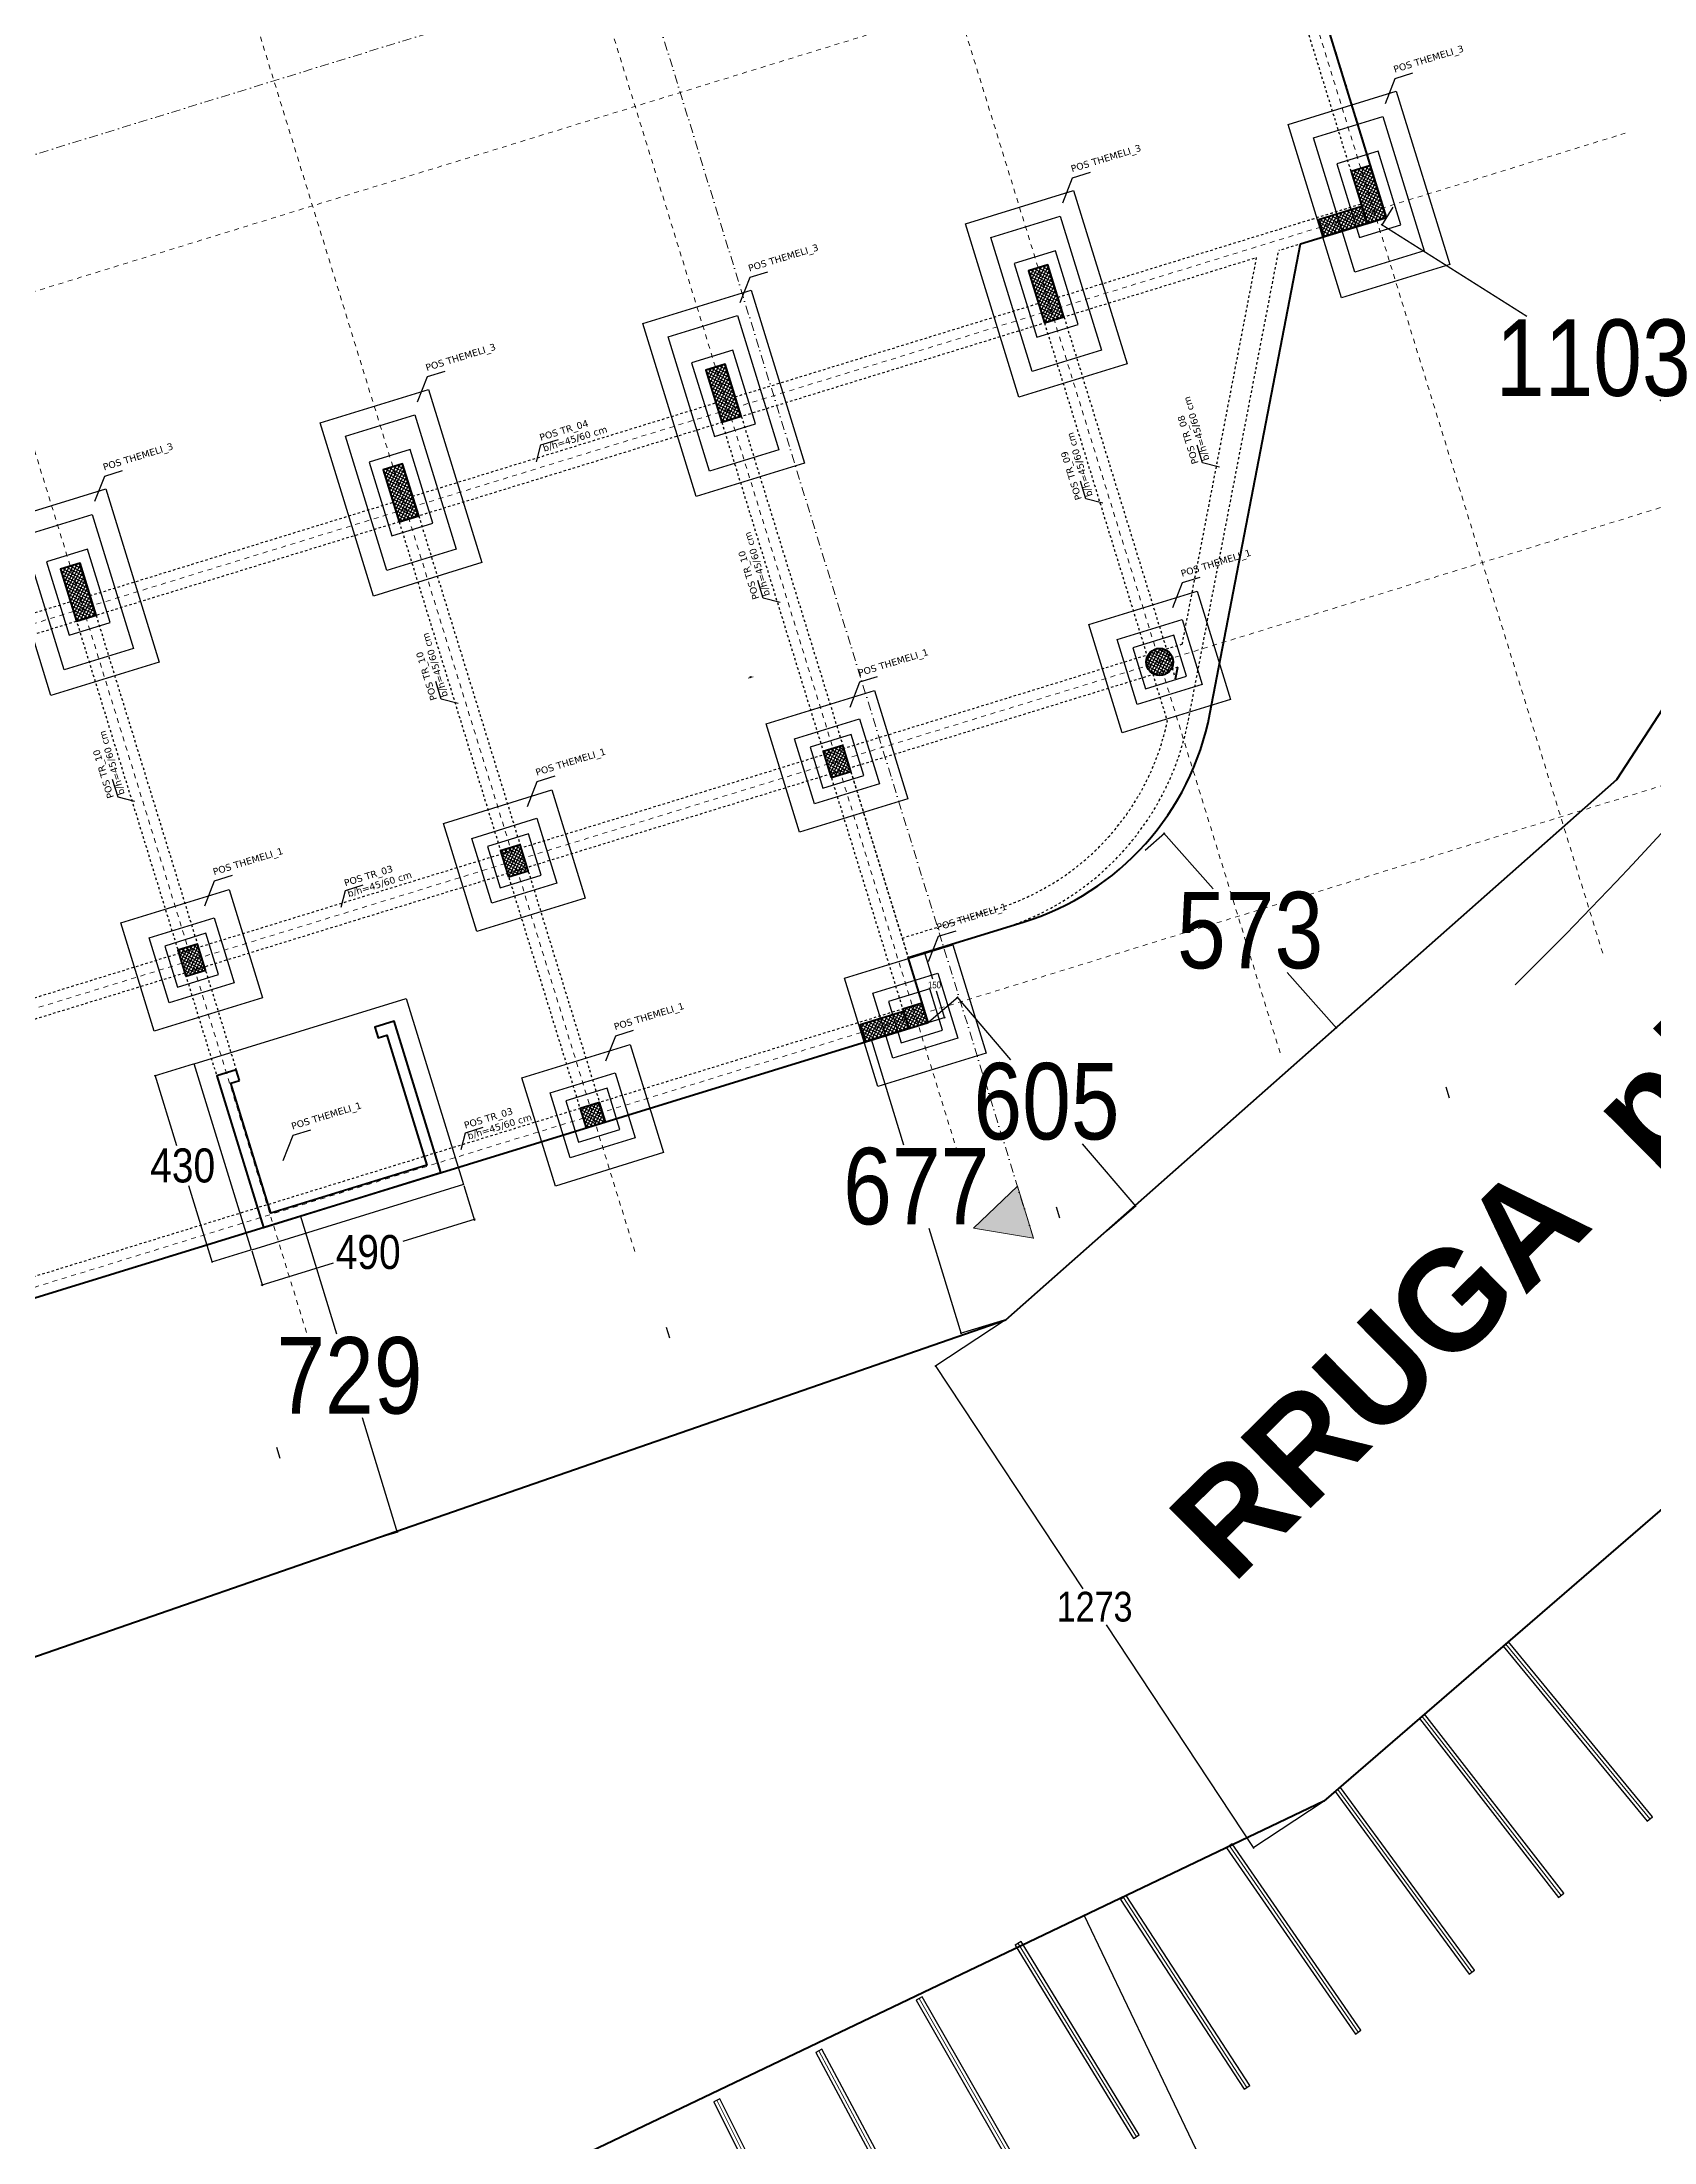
# Model space of a CAD drawing. Header units: centimetres. Extents: x 85226 to 578505, y -13061 to 170378.
# Drawn here: x 466451 to 470008, y 103145 to 107779 of the extents above; entities that cross this region are included whole.
import ezdxf

# ---------------------------------------------------------------- set-up
doc = ezdxf.new("R2010")
doc.units = ezdxf.units.CM
doc.linetypes.add('Dashed', pattern=[10.666667, 5.333333, -5.333333])
doc.linetypes.add('Dot & Dashed', pattern=[12.666666, 6.666666, -3.333333, 0, -2.666667])
for name, color, linetype, lineweight in [('01 Bodrumi_Pen_No__87', 87, 'Continuous', 18), ('0_Pen_No__6', 6, 'Continuous', 18), ('Akset_Pen_No__13', 13, 'Continuous', 18), ('Asfalti_Pen_No__25', 25, 'Continuous', 18), ('Dimensionet', 150, 'Continuous', 15), ('Dritaret_Pen_No__163', 163, 'Continuous', 18), ('muri', 7, 'Continuous', 40), ('Nr-Ri', 1, 'Continuous', 0), ('Pllaka 0 kontrapllaka_Pen_No__62', 62, 'Continuous', 18), ('Shtyllat', 1, 'Continuous', 25), ('Spotat', 1, 'Continuous', 15)]:
    doc.layers.add(name, color=color, linetype=linetype, lineweight=lineweight)
doc.layers.add('_KOCKA', color=5, linetype='Continuous')
doc.layers.add('Parcela Baze', color=7, linetype='Continuous')
doc.styles.add('Dimensionet CM', font='swissc.ttf', dxfattribs={"height": 15})
doc.styles.add('Mini shkronjat', font='simplex.shx', dxfattribs={"height": 6})
doc.dimstyles.new('Maxi shkronjat', dxfattribs={"dimscale": 2, "dimtxt": 30, "dimasz": 1, "dimexe": 1, "dimexo": 1, "dimgap": 3, "dimtad": 0, "dimtih": 1, "dimtoh": 1, "dimzin": 9, "dimtxsty": 'Dimensionet CM', "dimblk": 'ARCHTICK', "dimcen": 1, "dimdle": 1, "dimadec": 0, "dimazin": 0, "dimtfac": 1, "dimtmove": 0, "dimatfit": 3, "dimldrblk": 'ARCHTICK', "dimfxl": 1, "dimarcsym": 0})
pattern_1 = [(152.13, (310702.115, 118925.386), (-2.96841552, -5.61346678), []), (242.13, (310702.115, 118925.386), (5.61346678, -2.96841552), [])]

# ---------------------------------------------------------------- blocks, each defined once
blk = doc.blocks.new('_ArchTick')
at = {"layer": 'Spotat', "color": 0, "const_width": 0.15}
blk.add_lwpolyline([(-0.5, -0.5), (0.5, 0.5)], dxfattribs=at)
blk = doc.blocks.new('*D4375')
at = {"layer": 'DEFPOINTS', "color": 0, "transparency": 16777216}
for p in [(469433.5, 107416.8), (470366.3, 106827.5), (470340.7, 106787)]:
    blk.add_point(p, dxfattribs=at)
at = {"layer": 'Nr-Ri', "color": 0, "lineweight": -2, "transparency": 16777216}
for p, q in [((469432.4, 107415.1), (469406.9, 107374.7)), ((469406.3, 107377.4), (469727.7, 107174.3)), ((470342.4, 106786), (470020.9, 106989.1)), ((470365.2, 106825.8), (470339.6, 106785.3))]:
    blk.add_line(p, q, dxfattribs=at)
at = {"layer": 'Nr-Ri', "color": 0, "lineweight": -2, "transparency": 16777216, "xscale": 2, "yscale": 2, "zscale": 2}
for p, rotation in [((469407.9, 107376.4), 147.7148467004681), ((470340.7, 106787), 327.7148467004681)]:
    blk.add_blockref('_ArchTick', p, dxfattribs=dict(at, rotation=rotation))
at = {"layer": 'Nr-Ri', "color": 0, "transparency": 16777216, "insert": (469874.3, 107081.7), "char_height": 15, "attachment_point": 5, "style": 'Dimensionet CM'}
blk.add_mtext('{\\H11.25x;1103}', dxfattribs=at)
blk = doc.blocks.new('*D4377')
at = {"layer": 'DEFPOINTS', "color": 0, "transparency": 16777216}
for p in [(468883.8, 105994.4), (469306.9, 105603.9), (469263.2, 105565.3)]:
    blk.add_point(p, dxfattribs=at)
at = {"layer": 'Nr-Ri', "color": 0, "lineweight": -2, "transparency": 16777216}
for p, q in [((468885.3, 105995.7), (468929, 106034.3)), ((468926.2, 106034.5), (469035.4, 105910.9)), ((469308.2, 105602.4), (469199, 105725.9)), ((469264.7, 105566.6), (469308.4, 105605.2))]:
    blk.add_line(p, q, dxfattribs=at)
at = {"layer": 'Nr-Ri', "color": 0, "lineweight": -2, "transparency": 16777216, "xscale": 2, "yscale": 2, "zscale": 2}
for p, rotation in [((468927.5, 106033), 131.4788577635308), ((469306.9, 105603.9), 311.4788577635308)]:
    blk.add_blockref('_ArchTick', p, dxfattribs=dict(at, rotation=rotation))
at = {"layer": 'Nr-Ri', "color": 0, "transparency": 16777216, "insert": (469117.2, 105818.4), "char_height": 15, "attachment_point": 5, "style": 'Dimensionet CM'}
blk.add_mtext('{\\H11.25x;573}', dxfattribs=at)
blk = doc.blocks.new('*D4620')
at = {"layer": 'DEFPOINTS', "color": 0, "transparency": 16777216}
for p in [(468406.8, 105615.6), (468864.4, 105210.8), (468799.9, 105155.6)]:
    blk.add_point(p, dxfattribs=at)
at = {"layer": 'Nr-Ri', "color": 0, "lineweight": -2, "transparency": 16777216}
for p, q in [((468408.3, 105616.9), (468472.9, 105672.1)), ((468470.1, 105672.3), (468588.7, 105533.4)), ((468865.7, 105209.3), (468747, 105348.2)), ((468801.4, 105156.9), (468865.9, 105212.1))]:
    blk.add_line(p, q, dxfattribs=at)
at = {"layer": 'Nr-Ri', "color": 0, "lineweight": -2, "transparency": 16777216, "xscale": 2, "yscale": 2, "zscale": 2}
for p, rotation in [((468471.4, 105670.8), 130.5125810414228), ((468864.4, 105210.8), 310.5125810414228)]:
    blk.add_blockref('_ArchTick', p, dxfattribs=dict(at, rotation=rotation))
at = {"layer": 'Nr-Ri', "color": 0, "transparency": 16777216, "insert": (468667.9, 105440.8), "char_height": 15, "attachment_point": 5, "style": 'Dimensionet CM'}
blk.add_mtext('{\\H11.25x;605}', dxfattribs=at)
blk = doc.blocks.new('*D4378')
at = {"layer": 'DEFPOINTS', "color": 0, "transparency": 16777216}
for p in [(468281.4, 105577.2), (468378.3, 105606.8), (468576.3, 104959.2)]:
    blk.add_point(p, dxfattribs=at)
at = {"layer": 'Nr-Ri', "color": 0, "lineweight": -2, "transparency": 16777216}
for p, q in [((468376.4, 105606.2), (468279.4, 105576.6)), ((468280.8, 105579.1), (468352, 105346)), ((468480, 104927.6), (468408.7, 105160.8)), ((468574.4, 104958.6), (468477.5, 104929))]:
    blk.add_line(p, q, dxfattribs=at)
at = {"layer": 'Nr-Ri', "color": 0, "lineweight": -2, "transparency": 16777216, "xscale": 2, "yscale": 2, "zscale": 2}
for p, rotation in [((468281.4, 105577.2), 107.0024598649382), ((468479.4, 104929.6), 287.0024598649383)]:
    blk.add_blockref('_ArchTick', p, dxfattribs=dict(at, rotation=rotation))
at = {"layer": 'Nr-Ri', "color": 0, "transparency": 16777216, "insert": (468380.4, 105253.4), "char_height": 15, "attachment_point": 5, "style": 'Dimensionet CM'}
blk.add_mtext('{\\H11.25x;677}', dxfattribs=at)
blk = doc.blocks.new('*D4379')
at = {"layer": 'DEFPOINTS', "color": 0, "transparency": 16777216}
for p in [(466960.4, 105169.8), (467021.9, 105188.6), (467173.6, 104472.4)]:
    blk.add_point(p, dxfattribs=at)
at = {"layer": 'Nr-Ri', "color": 0, "lineweight": -2, "transparency": 16777216}
for p, q in [((466962.3, 105170.4), (467023.8, 105189.2)), ((467021.3, 105190.5), (467101.5, 104928.5)), ((467235.7, 104489.3), (467158.2, 104743)), ((467175.5, 104473), (467237.1, 104491.8))]:
    blk.add_line(p, q, dxfattribs=at)
at = {"layer": 'Nr-Ri', "color": 0, "lineweight": -2, "transparency": 16777216, "xscale": 2, "yscale": 2, "zscale": 2}
for p, rotation in [((467021.9, 105188.6), 107.0016842535152), ((467235.1, 104491.2), 287.0016842535151)]:
    blk.add_blockref('_ArchTick', p, dxfattribs=dict(at, rotation=rotation))
at = {"layer": 'Nr-Ri', "color": 0, "transparency": 16777216, "insert": (467129.8, 104835.7), "char_height": 15, "attachment_point": 5, "style": 'Dimensionet CM'}
blk.add_mtext('{\\H11.25x;729}', dxfattribs=at)
blk = doc.blocks.new('*D4625')
at = {"layer": 'DEFPOINTS', "color": 0, "transparency": 16777216}
for p in [(468578.3, 104959.7), (469280, 103897.1), (469124.9, 103794.7)]:
    blk.add_point(p, dxfattribs=at)
at = {"layer": 'Dimensionet', "color": 0, "lineweight": -2, "transparency": 16777216}
for p, q in [((468576.6, 104958.6), (468421.5, 104856.2)), ((468422.1, 104859), (468747.8, 104365.7)), ((469126, 103793.1), (468800.3, 104286.3)), ((469278.3, 103896), (469123.2, 103793.6))]:
    blk.add_line(p, q, dxfattribs=at)
at = {"layer": 'Dimensionet', "color": 0, "lineweight": -2, "transparency": 16777216, "xscale": 2, "yscale": 2, "zscale": 2}
for p, rotation in [((468423.2, 104857.3), 123.4392316232482), ((469124.9, 103794.7), 303.4392316232482)]:
    blk.add_blockref('_ArchTick', p, dxfattribs=dict(at, rotation=rotation))
at = {"layer": 'Dimensionet', "color": 0, "transparency": 16777216, "insert": (468774, 104326), "char_height": 15, "attachment_point": 5, "style": 'Dimensionet CM'}
blk.add_mtext('{\\H4.375x;1273}', dxfattribs=at)
blk = doc.blocks.new('*D4633')
at = {"layer": 'DEFPOINTS', "color": 0, "transparency": 16777216}
for p in [(468844.9, 103689.2), (468751.5, 103644.6), (469506.9, 102304)]:
    blk.add_point(p, dxfattribs=at)
at = {"layer": 'Dimensionet', "color": 0, "lineweight": -2, "transparency": 16777216}
for p, q in [((468843.1, 103688.3), (468749.7, 103643.7)), ((468750.6, 103646.4), (469061.2, 102996.5)), ((469414.4, 102257.6), (469103.8, 102907.5)), ((469505.1, 102303.1), (469411.7, 102258.5))]:
    blk.add_line(p, q, dxfattribs=at)
at = {"layer": 'Dimensionet', "color": 0, "lineweight": -2, "transparency": 16777216, "xscale": 2, "yscale": 2, "zscale": 2}
for p, rotation in [((468751.5, 103644.6), 115.5430879740552), ((469413.5, 102259.4), 295.5430879740552)]:
    blk.add_blockref('_ArchTick', p, dxfattribs=dict(at, rotation=rotation))
at = {"layer": 'Dimensionet', "color": 0, "transparency": 16777216, "insert": (469082.5, 102952), "char_height": 15, "attachment_point": 5, "style": 'Dimensionet CM'}
blk.add_mtext('{\\H5x;1535}', dxfattribs=at)
blk = doc.blocks.new('*D4619')
at = {"layer": 'DEFPOINTS', "color": 0, "transparency": 16777216}
for p in [(468362.6, 105759), (468398.6, 105770.1), (468406.8, 105615.6)]:
    blk.add_point(p, dxfattribs=at)
at = {"layer": 'Dimensionet', "color": 0, "lineweight": -2, "transparency": 16777216}
for p, q in [((468364.5, 105759.5), (468400.5, 105770.6)), ((468398, 105772), (468416.5, 105712.1)), ((468443.4, 105624.8), (468424.9, 105684.7)), ((468408.7, 105616.2), (468444.7, 105627.3))]:
    blk.add_line(p, q, dxfattribs=at)
at = {"layer": 'Dimensionet', "color": 0, "lineweight": -2, "transparency": 16777216, "xscale": 2, "yscale": 2, "zscale": 2}
for p, rotation in [((468398.6, 105770.1), 107.1299999991601), ((468442.8, 105626.7), 287.1299999991601)]:
    blk.add_blockref('_ArchTick', p, dxfattribs=dict(at, rotation=rotation))
at = {"layer": 'Dimensionet', "color": 0, "transparency": 16777216, "insert": (468420.7, 105698.4), "char_height": 15, "attachment_point": 5, "style": 'Dimensionet CM'}
blk.add_mtext('150', dxfattribs=at)
blk = doc.blocks.new('*D4604')
at = {"layer": 'DEFPOINTS', "color": 0, "transparency": 16777216}
for p in [(467381.7, 105257.8), (466913.5, 105113.5), (466937.2, 105036.5)]:
    blk.add_point(p, dxfattribs=at)
at = {"layer": 'Dimensionet', "color": 0, "lineweight": -2, "transparency": 16777216}
for p, q in [((467382.3, 105255.9), (467406, 105178.9)), ((467407.4, 105181.4), (467247.8, 105132.3)), ((466914.1, 105111.6), (466937.8, 105034.6)), ((466935.3, 105035.9), (467094.4, 105085))]:
    blk.add_line(p, q, dxfattribs=at)
at = {"layer": 'Dimensionet', "color": 0, "lineweight": -2, "transparency": 16777216, "xscale": 2, "yscale": 2, "zscale": 2}
for p, rotation in [((467405.5, 105180.8), 17.12999999938521), ((466937.2, 105036.5), 197.1299999993851)]:
    blk.add_blockref('_ArchTick', p, dxfattribs=dict(at, rotation=rotation))
at = {"layer": 'Dimensionet', "color": 0, "transparency": 16777216, "insert": (467171.1, 105108.6), "char_height": 15, "attachment_point": 5, "style": 'Dimensionet CM'}
blk.add_mtext('{\\H5x;490}', dxfattribs=at)
blk = doc.blocks.new('*D4605')
at = {"layer": 'DEFPOINTS', "color": 0, "transparency": 16777216}
for p in [(466700.7, 105497.9), (466786.8, 105524.4), (466913.5, 105113.5)]:
    blk.add_point(p, dxfattribs=at)
at = {"layer": 'Dimensionet', "color": 0, "lineweight": -2, "transparency": 16777216}
for p, q in [((466784.9, 105523.8), (466698.8, 105497.3)), ((466700.1, 105499.8), (466748.1, 105344.2)), ((466827.9, 105085), (466775.5, 105255.3)), ((466911.6, 105112.9), (466825.4, 105086.4))]:
    blk.add_line(p, q, dxfattribs=at)
at = {"layer": 'Dimensionet', "color": 0, "lineweight": -2, "transparency": 16777216, "xscale": 2, "yscale": 2, "zscale": 2}
for p, rotation in [((466700.7, 105497.9), 107.1299999999453), ((466827.3, 105086.9), 287.1299999999453)]:
    blk.add_blockref('_ArchTick', p, dxfattribs=dict(at, rotation=rotation))
at = {"layer": 'Dimensionet', "color": 0, "transparency": 16777216, "insert": (466761.8, 105299.7), "char_height": 15, "attachment_point": 5, "style": 'Dimensionet CM'}
blk.add_mtext('{\\H5x;430}', dxfattribs=at)

msp = doc.modelspace()

# ---------------------------------------------------------------- hatches: boundary and pattern name
h = msp.add_hatch()
h.set_pattern_fill('ANSI37', color=252, scale=2, angle=107.13, style=0)
h.set_pattern_definition([(152.13, (322910.399, 122688.143), (-2.96841552, -5.61346678), []), (242.13, (322910.399, 122688.143), (5.61346678, -2.96841552), [])])
h.paths.add_polyline_path([(469383.011, 107507.05), (469361.509, 107500.422), (469390.227, 107407.248), (469411.729, 107413.875)])
h.paths.add_polyline_path([(469361.509, 107500.422), (469340.007, 107493.795), (469368.725, 107400.62), (469390.227, 107407.248)])
h.paths.add_polyline_path([(469390.227, 107407.248), (469368.725, 107400.62), (469375.352, 107379.119), (469396.854, 107385.746)])
h.paths.add_polyline_path([(469411.729, 107413.875), (469390.227, 107407.248), (469396.854, 107385.746), (469418.356, 107392.373)])
h = msp.add_hatch()
h.set_pattern_fill('ANSI37', color=252, scale=2, angle=107.13, style=0)
h.set_pattern_definition([(152.13, (320307.8315, 112747.6454), (-2.96841552, -5.61346678), []), (242.13, (320307.8315, 112747.6454), (5.61346678, -2.96841552), [])])
h.paths.add_polyline_path([(469368.729, 107400.622), (469363.574, 107417.345), (469268.01, 107387.891), (469273.165, 107371.167)])
h.paths.add_polyline_path([(469273.165, 107371.167), (469279.792, 107349.666), (469375.356, 107379.12), (469368.729, 107400.622)])
h = msp.add_hatch()
h.set_pattern_fill('ANSI37', color=252, scale=2, angle=107.13, style=0)
h.set_pattern_definition([(152.13, (322198.448, 122468.71), (-2.96841552, -5.61346678), []), (242.13, (322198.448, 122468.71), (5.61346678, -2.96841552), [])])
h.paths.add_polyline_path([(468671.06, 107287.617), (468649.558, 107280.99), (468678.276, 107187.815), (468699.778, 107194.442)])
h.paths.add_polyline_path([(468649.558, 107280.99), (468628.056, 107274.362), (468656.774, 107181.188), (468678.276, 107187.815)])
h.paths.add_polyline_path([(468678.276, 107187.815), (468656.774, 107181.188), (468663.401, 107159.686), (468684.903, 107166.313)])
h.paths.add_polyline_path([(468699.778, 107194.442), (468678.276, 107187.815), (468684.903, 107166.313), (468706.405, 107172.94)])
h = msp.add_hatch()
h.set_pattern_fill('ANSI37', color=252, scale=2, angle=107.13, style=0)
h.set_pattern_definition([(152.13, (321486.497, 122249.2773), (-2.96841552, -5.61346678), []), (242.13, (321486.497, 122249.2773), (5.61346678, -2.96841552), [])])
h.paths.add_polyline_path([(467959.109, 107068.184), (467937.607, 107061.557), (467966.325, 106968.382), (467987.827, 106975.009)])
h.paths.add_polyline_path([(467937.607, 107061.557), (467916.105, 107054.93), (467944.823, 106961.755), (467966.325, 106968.382)])
h.paths.add_polyline_path([(467966.325, 106968.382), (467944.823, 106961.755), (467951.45, 106940.253), (467972.952, 106946.88)])
h.paths.add_polyline_path([(467987.827, 106975.009), (467966.325, 106968.382), (467972.952, 106946.88), (467994.454, 106953.507)])
h = msp.add_hatch()
h.set_pattern_fill('ANSI37', color=252, scale=2, angle=107.13, style=0)
h.set_pattern_definition([(152.13, (320774.546, 122029.8445), (-2.96841552, -5.61346678), []), (242.13, (320774.546, 122029.8445), (5.61346678, -2.96841552), [])])
h.paths.add_polyline_path([(467247.158, 106848.751), (467225.656, 106842.124), (467254.374, 106748.949), (467275.876, 106755.576)])
h.paths.add_polyline_path([(467225.656, 106842.124), (467204.154, 106835.497), (467232.872, 106742.322), (467254.374, 106748.949)])
h.paths.add_polyline_path([(467254.374, 106748.949), (467232.872, 106742.322), (467239.499, 106720.82), (467261.001, 106727.447)])
h.paths.add_polyline_path([(467275.876, 106755.576), (467254.374, 106748.949), (467261.001, 106727.447), (467282.503, 106734.074)])
h = msp.add_hatch()
h.set_pattern_fill('ANSI37', color=252, scale=2, angle=107.13, style=0)
h.set_pattern_definition([(152.13, (320062.595, 121810.4116), (-2.96841552, -5.61346678), []), (242.13, (320062.595, 121810.4116), (5.61346678, -2.96841552), [])])
h.paths.add_polyline_path([(466535.207, 106629.318), (466513.705, 106622.691), (466542.423, 106529.516), (466563.925, 106536.143)])
h.paths.add_polyline_path([(466513.705, 106622.691), (466492.203, 106616.064), (466520.921, 106522.889), (466542.423, 106529.516)])
h.paths.add_polyline_path([(466542.423, 106529.516), (466520.921, 106522.889), (466527.548, 106501.387), (466549.05, 106508.014)])
h.paths.add_polyline_path([(466563.925, 106536.143), (466542.423, 106529.516), (466549.05, 106508.014), (466570.552, 106514.642)])
h = msp.add_hatch()
h.set_pattern_fill('ANSI37', color=252, scale=2, angle=107.13, style=0)
h.set_pattern_definition(pattern_1)
h.paths.add_polyline_path([(468946.259, 106420.194), (468917.59, 106411.358), (468926.427, 106382.689, 0.41421356)])
h.paths.add_polyline_path([(468926.427, 106382.689), (468917.59, 106411.358), (468888.921, 106402.522, 0.41421356)])
h.paths.add_polyline_path([(468908.754, 106440.027, 0.41421356), (468888.921, 106402.522), (468917.59, 106411.358)])
h.paths.add_polyline_path([(468917.59, 106411.358), (468946.259, 106420.194, 0.41421356), (468908.754, 106440.027)])
h = msp.add_hatch()
h.set_pattern_fill('ANSI37', color=252, scale=2, angle=107.13, style=0)
h.set_pattern_definition([(152.13, (311414.066, 119144.819), (-2.96841552, -5.61346678), []), (242.13, (311414.066, 119144.819), (5.61346678, -2.96841552), [])])
h.paths.add_polyline_path([(468205.639, 106191.925), (468196.803, 106220.594), (468175.305, 106213.968), (468184.141, 106185.299)])
h.paths.add_polyline_path([(468227.145, 106198.554), (468218.308, 106227.223), (468196.803, 106220.594), (468205.639, 106191.925)])
h.paths.add_polyline_path([(468227.145, 106198.554), (468205.639, 106191.925), (468214.476, 106163.256), (468235.981, 106169.884)])
h.paths.add_polyline_path([(468205.639, 106191.925), (468184.141, 106185.299), (468192.977, 106156.63), (468214.476, 106163.256)])
h = msp.add_hatch()
h.set_pattern_fill('ANSI37', color=252, scale=2, angle=107.13, style=0)
h.set_pattern_definition(pattern_1)
h.paths.add_polyline_path([(467493.688, 105972.492), (467484.852, 106001.162), (467463.354, 105994.536), (467472.19, 105965.866)])
h.paths.add_polyline_path([(467515.194, 105979.121), (467506.357, 106007.79), (467484.852, 106001.162), (467493.688, 105972.492)])
h.paths.add_polyline_path([(467515.194, 105979.121), (467493.688, 105972.492), (467502.525, 105943.823), (467524.03, 105950.452)])
h.paths.add_polyline_path([(467493.688, 105972.492), (467472.19, 105965.866), (467481.026, 105937.197), (467502.525, 105943.823)])
h = msp.add_hatch()
h.set_pattern_fill('ANSI37', color=252, scale=2, angle=107.13, style=0)
h.set_pattern_definition([(152.13, (309990.164, 118705.9533), (-2.96841552, -5.61346678), []), (242.13, (309990.164, 118705.9533), (5.61346678, -2.96841552), [])])
h.paths.add_polyline_path([(466781.737, 105753.06), (466772.901, 105781.729), (466751.403, 105775.103), (466760.239, 105746.434)])
h.paths.add_polyline_path([(466803.243, 105759.688), (466794.406, 105788.357), (466772.901, 105781.729), (466781.737, 105753.06)])
h.paths.add_polyline_path([(466803.243, 105759.688), (466781.737, 105753.06), (466790.574, 105724.39), (466812.079, 105731.019)])
h.paths.add_polyline_path([(466781.737, 105753.06), (466760.239, 105746.434), (466769.075, 105717.764), (466790.574, 105724.39)])
h = msp.add_hatch()
h.set_pattern_fill('ANSI37', color=252, scale=2, angle=107.13, style=0)
h.set_pattern_definition([(152.13, (319296.283, 110970.884), (-2.96841552, -5.61346678), []), (242.13, (319296.283, 110970.884), (5.61346678, -2.96841552), [])])
h.paths.add_polyline_path([(468357.18, 105623.86), (468352.026, 105640.584), (468256.462, 105611.13), (468261.616, 105594.406)])
h.paths.add_polyline_path([(468261.616, 105594.406), (468268.243, 105572.904), (468363.807, 105602.358), (468357.18, 105623.86)])
h = msp.add_hatch()
h.set_pattern_fill('ANSI37', color=252, scale=2, angle=107.13, style=0)
h.set_pattern_definition([(152.13, (322835.9064, 120400.4856), (-2.96841552, -5.61346678), []), (242.13, (322835.9064, 120400.4856), (5.61346678, -2.96841552), [])])
h.paths.add_polyline_path([(468372.058, 105651.99), (468350.556, 105645.363), (468363.811, 105602.359), (468385.313, 105608.987)])
h.paths.add_polyline_path([(468393.56, 105658.618), (468372.058, 105651.99), (468385.313, 105608.987), (468406.815, 105615.614)])
h = msp.add_hatch()
h.set_pattern_fill('ANSI37', color=252, scale=2, angle=107.13, style=0)
h.set_pattern_definition([(152.13, (322123.9554, 120181.053), (-2.96841552, -5.61346678), []), (242.13, (322123.9554, 120181.053), (5.61346678, -2.96841552), [])])
h.paths.add_polyline_path([(467660.107, 105432.558), (467638.605, 105425.93), (467651.86, 105382.927), (467673.362, 105389.554)])
h.paths.add_polyline_path([(467681.609, 105439.185), (467660.107, 105432.558), (467673.362, 105389.554), (467694.864, 105396.181)])
at = {"layer": 'Asfalti_Pen_No__25', "linetype": 'Continuous', "lineweight": 18}
msp.add_hatch(color=25, dxfattribs=at).paths.add_polyline_path([(468638.898, 105139.816), (468603.553, 105254.493), (468506.549, 105161.81)])

# ---------------------------------------------------------------- linework, layer by layer
at = {"linetype": 'Dashed'}
for p, q in [((469340.007, 107493.795), (468986.558, 108640.562)), ((469029.562, 108653.816), (469383.011, 107507.05)), ((468693.151, 107215.944), (469362.101, 107422.123)), ((469182.306, 107366.708), (469362.101, 107422.123)), ((469375.356, 107379.12), (469180.297, 107319)), ((460110.436, 104523.547), (469131.584, 107303.986)), ((468967.34, 106450.236), (469131.584, 107303.986)), ((468980.88, 106282.417), (469180.297, 107319)), ((467981.2, 106996.511), (468650.147, 107202.689)), ((468663.401, 107159.686), (468934.499, 106280.107)), ((468706.405, 107172.94), (468952.664, 106373.951)), ((467269.249, 106777.078), (467938.196, 106983.257)), ((467951.454, 106940.254), (468350.556, 105645.363)), ((467994.458, 106953.508), (468393.56, 105658.618)), ((466557.298, 106557.645), (467226.245, 106763.824)), ((467282.507, 106734.075), (467681.609, 105439.185)), ((467239.503, 106720.821), (467638.605, 105425.93)), ((465845.347, 106338.212), (466514.294, 106544.391)), ((466516.654, 106536.747), (466836.82, 105497.967)), ((466570.556, 106514.643), (466887.187, 105487.331)), ((468967.34, 106450.236), (465989.101, 105532.303)), ((468957.71, 106400.179), (466002.355, 105489.299)), ((468235.981, 106169.884), (468406.815, 105615.614)), ((468349.379, 105801.963), (468555.154, 105865.386)), ((468362.633, 105758.96), (468568.409, 105822.382)), ((468393.56, 105658.618), (465545.756, 104780.886)), ((468406.815, 105615.614), (458334.38, 102511.154))]:
    msp.add_line(p, q, dxfattribs=at)
for p, q in [((469437.526, 107699.312), (469476.565, 107711.344)), ((469415.891, 107643.783), (469437.526, 107699.312)), ((468703.94, 107424.35), (468725.575, 107479.879)), ((468725.575, 107479.879), (468764.614, 107491.911)), ((467991.989, 107204.917), (468013.624, 107260.446)), ((468013.624, 107260.446), (468052.663, 107272.478)), ((467280.038, 106985.484), (467301.673, 107041.013)), ((467301.673, 107041.013), (467340.712, 107053.045)), ((467542.562, 106853.14), (467552.099, 106890.342)), ((467552.099, 106890.342), (467591.138, 106902.374)), ((469012.37, 106850.804), (469000.338, 106889.843)), ((466589.722, 106821.58), (466628.761, 106833.613)), ((469049.571, 106841.267), (469012.37, 106850.804)), ((466568.087, 106766.051), (466589.722, 106821.58)), ((468754.943, 106771.462), (468742.911, 106810.501)), ((468792.145, 106761.925), (468754.943, 106771.462)), ((468968.193, 106586.718), (469007.231, 106598.75)), ((468042.996, 106552.03), (468030.964, 106591.069)), ((468080.197, 106542.493), (468042.996, 106552.03)), ((468946.558, 106531.189), (468968.193, 106586.718)), ((467332.106, 106329.155), (467320.074, 106368.194)), ((468234.607, 106311.756), (468256.242, 106367.285)), ((468256.242, 106367.285), (468295.28, 106379.317)), ((467369.307, 106319.618), (467332.106, 106329.155)), ((466619.094, 106113.165), (466607.062, 106152.203)), ((467522.656, 106092.324), (467544.291, 106147.852)), ((467544.291, 106147.852), (467583.329, 106159.885)), ((466656.295, 106103.628), (466619.094, 106113.165)), ((466810.705, 105872.891), (466832.34, 105928.42)), ((466832.34, 105928.42), (466871.378, 105940.452)), ((467111.262, 105869.991), (467120.799, 105907.193)), ((467120.799, 105907.193), (467159.837, 105919.225)), ((468407.646, 105750.317), (468429.281, 105805.846)), ((468429.281, 105805.846), (468468.32, 105817.878)), ((467695.699, 105530.886), (467717.334, 105586.414)), ((467717.334, 105586.414), (467756.372, 105598.447)), ((469557.096, 105448.964), (469549.732, 105472.855)), ((466983.744, 105311.452), (467005.379, 105366.981)), ((467005.379, 105366.981), (467044.418, 105379.013)), ((467375.986, 105335.156), (467385.523, 105372.357)), ((467385.523, 105372.357), (467424.562, 105384.39)), ((468697.021, 105183.877), (468689.657, 105207.768)), ((467836.946, 104918.791), (467829.582, 104942.682)), ((466976.871, 104653.704), (466969.507, 104677.595)), ((469675.801, 104239.299), (469993.423, 103853.143)), ((470005.008, 103862.672), (469687.386, 104248.828)), ((469502.807, 104088.722), (469490.96, 104079.521)), ((469490.96, 104079.521), (469797.662, 103684.636)), ((469809.509, 103693.837), (469502.807, 104088.722)), ((469316.924, 103927.491), (469304.825, 103918.624)), ((469304.825, 103918.624), (469600.367, 103515.319)), ((469612.466, 103524.186), (469316.924, 103927.491)), ((469993.423, 103853.143), (470005.008, 103862.672)), ((469077.611, 103803.056), (469065.269, 103794.531)), ((469065.269, 103794.531), (469349.42, 103383.122)), ((469361.763, 103391.646), (469077.611, 103803.056)), ((468843.851, 103688.716), (468831.275, 103680.54)), ((468831.275, 103680.54), (469103.813, 103261.347)), ((469116.389, 103269.523), (468843.851, 103688.716)), ((469797.662, 103684.636), (469809.509, 103693.837)), ((468611.83, 103587.264), (468599.031, 103579.442)), ((468872.542, 103160.615), (468611.83, 103587.264)), ((468599.031, 103579.442), (468859.743, 103152.794)), ((469600.367, 103515.319), (469612.466, 103524.186)), ((468393.492, 103465.453), (468380.479, 103457.992)), ((468380.479, 103457.992), (468629.161, 103024.221)), ((468642.174, 103031.682), (468393.492, 103465.453)), ((468171.834, 103349.794), (468158.617, 103342.7)), ((468408.292, 102909.24), (468171.834, 103349.794)), ((469349.42, 103383.122), (469361.763, 103391.646)), ((468158.617, 103342.7), (468395.075, 102902.146)), ((469103.813, 103261.347), (469116.389, 103269.523)), ((467947.029, 103240.377), (467933.619, 103233.655)), ((467933.619, 103233.655), (468157.668, 102786.663)), ((468171.078, 102793.384), (467947.029, 103240.377)), ((468859.743, 103152.794), (468872.542, 103160.615))]:
    msp.add_line(p, q)
at = {"color": 252}
for points in [[(469200.819, 107597.394), (469439.728, 107671.029), (469557.545, 107288.774), (469318.635, 107215.139), (469200.819, 107597.394)], [(468488.868, 107377.961), (468727.777, 107451.597), (468845.594, 107069.341), (468606.684, 106995.706), (468488.868, 107377.961)], [(467776.917, 107158.529), (468015.826, 107232.164), (468133.643, 106849.908), (467894.733, 106776.273), (467776.917, 107158.529)], [(467064.966, 106939.096), (467303.875, 107012.731), (467421.692, 106630.475), (467182.782, 106556.84), (467064.966, 106939.096)], [(466353.015, 106719.663), (466591.924, 106793.298), (466709.741, 106411.043), (466470.831, 106337.407), (466353.015, 106719.663)], [(468761.318, 106493.995), (469000.228, 106567.631), (469073.863, 106328.721), (468834.953, 106255.086), (468761.318, 106493.995)], [(468049.367, 106274.563), (468288.277, 106348.198), (468361.912, 106109.288), (468123.002, 106035.653), (468049.367, 106274.563)], [(467337.416, 106055.13), (467576.326, 106128.765), (467649.961, 105889.855), (467411.051, 105816.22), (467337.416, 106055.13)], [(466625.465, 105835.697), (466864.375, 105909.332), (466938.01, 105670.422), (466699.1, 105596.787), (466625.465, 105835.697)], [(468222.406, 105713.124), (468461.316, 105786.759), (468534.951, 105547.849), (468296.041, 105474.214), (468222.406, 105713.124)], [(467510.459, 105493.692), (467749.368, 105567.327), (467823.003, 105328.417), (467584.094, 105254.782), (467510.459, 105493.692)]]:
    msp.add_lwpolyline(points, dxfattribs=at)
for points in [[(469257.077, 107567.645), (469409.979, 107614.771), (469501.287, 107318.523), (469348.384, 107271.397)], [(469358.825, 107347.864), (469449.611, 107375.845), (469399.539, 107538.304), (469308.753, 107510.323)], [(468545.126, 107348.212), (468698.028, 107395.339), (468789.336, 107099.09), (468636.433, 107051.964)], [(468646.874, 107128.431), (468737.66, 107156.413), (468687.588, 107318.871), (468596.802, 107290.89)], [(467833.175, 107128.779), (467986.077, 107175.906), (468077.385, 106879.658), (467924.482, 106832.531)], [(467934.923, 106908.998), (468025.709, 106936.98), (467975.637, 107099.438), (467884.851, 107071.457)], [(467121.224, 106909.346), (467274.126, 106956.473), (467365.434, 106660.225), (467212.531, 106613.098)], [(467222.972, 106689.566), (467313.758, 106717.547), (467263.686, 106880.006), (467172.9, 106852.024)], [(466409.273, 106689.913), (466562.175, 106737.04), (466653.483, 106440.792), (466500.58, 106393.665)], [(466511.021, 106470.133), (466601.807, 106498.114), (466551.735, 106660.573), (466460.949, 106632.591)], [(468823.827, 106460.941), (468967.173, 106505.122), (469011.354, 106361.776), (468868.008, 106317.595)], [(468886.188, 106351.975), (468976.974, 106379.956), (468948.992, 106470.742), (468858.207, 106442.76)], [(468111.876, 106241.508), (468255.222, 106285.689), (468299.403, 106142.343), (468156.057, 106098.162)], [(468174.237, 106132.542), (468265.023, 106160.523), (468237.041, 106251.309), (468146.256, 106223.327)], [(467399.925, 106022.075), (467543.271, 106066.256), (467587.452, 105922.91), (467444.106, 105878.729)], [(467462.286, 105913.109), (467553.072, 105941.09), (467525.09, 106031.876), (467434.305, 106003.895)], [(466687.974, 105802.642), (466831.32, 105846.823), (466875.501, 105703.477), (466732.155, 105659.296)], [(466750.335, 105693.676), (466841.121, 105721.657), (466813.139, 105812.443), (466722.354, 105784.462)], [(468284.915, 105680.069), (468428.261, 105724.25), (468472.442, 105580.904), (468329.096, 105536.723)], [(467255.076, 105668.736), (467381.728, 105257.812), (466913.465, 105113.487), (466786.813, 105524.411)], [(468347.276, 105571.103), (468438.062, 105599.084), (468410.081, 105689.87), (468319.295, 105661.889)], [(467572.968, 105460.637), (467716.313, 105504.818), (467760.494, 105361.472), (467617.149, 105317.291)], [(467635.329, 105351.671), (467726.115, 105379.652), (467698.133, 105470.438), (467607.347, 105442.457)]]:
    msp.add_lwpolyline(points, close=True, dxfattribs=at)
at = {"linetype": 'Dashed'}
for radius, end in [(555, 347.971792), (600, 349.110526)]:
    msp.add_arc((468391.684, 106395.766), radius, 287.13, end, dxfattribs=at)
at = {"layer": '01 Bodrumi_Pen_No__87', "color": 87, "linetype": 'Continuous', "lineweight": 18}
for p, q in [((469675.801, 104239.299), (469993.423, 103853.143)), ((470005.008, 103862.672), (469687.386, 104248.828)), ((469502.807, 104088.722), (469490.96, 104079.521)), ((469490.96, 104079.521), (469797.662, 103684.636)), ((469809.509, 103693.837), (469502.807, 104088.722)), ((469316.924, 103927.491), (469304.825, 103918.624)), ((469304.825, 103918.624), (469600.367, 103515.319)), ((469612.466, 103524.186), (469316.924, 103927.491)), ((469993.423, 103853.143), (470005.008, 103862.672)), ((469077.611, 103803.056), (469065.269, 103794.531)), ((469065.269, 103794.531), (469349.42, 103383.122)), ((469361.763, 103391.646), (469077.611, 103803.056)), ((468843.851, 103688.716), (468831.275, 103680.54)), ((468831.275, 103680.54), (469103.813, 103261.347)), ((469116.389, 103269.523), (468843.851, 103688.716)), ((469797.662, 103684.636), (469809.509, 103693.837)), ((468611.83, 103587.264), (468599.031, 103579.442)), ((468872.542, 103160.615), (468611.83, 103587.264)), ((468599.031, 103579.442), (468859.743, 103152.794)), ((469600.367, 103515.319), (469612.466, 103524.186)), ((468393.492, 103465.453), (468380.479, 103457.992)), ((468380.479, 103457.992), (468629.161, 103024.221)), ((468642.174, 103031.682), (468393.492, 103465.453)), ((468171.834, 103349.794), (468158.617, 103342.7)), ((468408.292, 102909.24), (468171.834, 103349.794)), ((469349.42, 103383.122), (469361.763, 103391.646)), ((468158.617, 103342.7), (468395.075, 102902.146)), ((469103.813, 103261.347), (469116.389, 103269.523)), ((467947.029, 103240.377), (467933.619, 103233.655)), ((467933.619, 103233.655), (468157.668, 102786.663)), ((468171.078, 102793.384), (467947.029, 103240.377)), ((468859.743, 103152.794), (468872.542, 103160.615))]:
    msp.add_line(p, q, dxfattribs=at)
at = {"layer": '0_Pen_No__6', "linetype": 'Dot & Dashed', "lineweight": 18, "ltscale": 3}
for p, q in [((468639.077, 105139.236), (467445.451, 109011.96)), ((455523.199, 104167.868), (469774.896, 108560.432))]:
    msp.add_line(p, q, dxfattribs=at)
at = {"layer": '_KOCKA'}
msp.add_arc((463422.874, 112098.406), 8965.22, 314.4556754, 336.0927552, dxfattribs=at)
at = {"layer": 'Akset_Pen_No__13', "color": 251, "linetype": 'Dashed', "ltscale": 2}
for p, q in [((468823.972, 109244.463), (469897.573, 105761.16)), ((468112.021, 109025.031), (469185.622, 105541.727)), ((467400.07, 108805.598), (468473.671, 105322.294)), ((466688.119, 108586.165), (467761.72, 105102.861)), ((465976.168, 108366.732), (467049.769, 104883.428)), ((455968.192, 104002.89), (469738.86, 108247.195)), ((456174.37, 103333.943), (469945.038, 107578.248)), ((456434.536, 102563.913), (470184.353, 106801.791)), ((456607.579, 102002.476), (470357.396, 106240.353))]:
    msp.add_line(p, q, dxfattribs=at)
at = {"layer": 'Asfalti_Pen_No__25', "color": 25, "linetype": 'Continuous', "lineweight": 18}
for p, q in [((468603.553, 105254.493), (468506.549, 105161.81)), ((468638.898, 105139.816), (468603.553, 105254.493)), ((468506.549, 105161.81), (468638.898, 105139.816))]:
    msp.add_line(p, q, dxfattribs=at)
at = {"layer": 'Dritaret_Pen_No__163', "linetype": 'Continuous'}
for p, q in [((468020.905, 106378.804), (468009.437, 106375.269)), ((468014.008, 106378.771), (468013.244, 106378.535)), ((468013.244, 106378.535), (468014.008, 106378.771)), ((468013.244, 106378.535), (468013.833, 106376.624)), ((468013.833, 106376.624), (468016.509, 106377.449)), ((468014.303, 106377.815), (468014.008, 106378.771)), ((468015.45, 106378.169), (468014.303, 106377.815)), ((468015.92, 106379.36), (468015.155, 106379.124)), ((468015.92, 106379.36), (468015.155, 106379.124)), ((468015.155, 106379.124), (468015.45, 106378.169)), ((468016.509, 106377.449), (468015.92, 106379.36))]:
    msp.add_line(p, q, dxfattribs=at)
at = {"layer": 'muri'}
msp.add_line((468952.664, 106373.951), (468957.71, 106400.179), dxfattribs=at)
msp.add_lwpolyline([(469028.655, 106297.141), (469228.072, 107333.725), (469418.345, 107392.37), (468994.207, 108768.49), (464669.948, 107435.695), (464625.767, 107579.041), (464061.94, 107405.262), (464106.121, 107261.916), (463957.997, 107216.262), (463871.546, 107503.543)], dxfattribs=at)
msp.add_lwpolyline([(458291.37, 102497.898), (468406.808, 105615.612), (468362.626, 105758.957), (468616.183, 105837.107, 0.27723304), (469028.655, 106297.141)], format="xyb", dxfattribs=at)
at = {"layer": 'Parcela Baze', "color": 6, "lineweight": 53}
for points in [[(463133.563, 103446.634), (465113.463, 103757.734), (468578.263, 104959.734), (469926.463, 106151.634), (470903.163, 107652.534), (471570.663, 109429.934), (471772.363, 110086.234), (471725.963, 110150.934), (462513.763, 108261.134)], [(460322.863, 100689.934), (464098.063, 100206.834), (467873.463, 101401.534), (471140.263, 103206.434), (473911.463, 106041.034), (473438.263, 107767.334), (472743.563, 108734.434), (472097.463, 107056.534), (470898.063, 105295.834), (469279.963, 103897.134), (467345.663, 102972.734), (465320.163, 102530.834), (463336.563, 102193.134)]]:
    msp.add_lwpolyline(points, dxfattribs=at)
at = {"layer": 'Pllaka 0 kontrapllaka_Pen_No__62', "color": 62, "linetype": 'Continuous', "lineweight": 18}
for p, q in [((469681.593, 104244.063), (469999.215, 103857.908)), ((469496.883, 104084.122), (469803.585, 103689.237)), ((469310.875, 103923.057), (469606.417, 103519.752)), ((469071.44, 103798.794), (469355.592, 103387.384)), ((468837.563, 103684.628), (469110.101, 103265.435)), ((468605.43, 103583.353), (468866.142, 103156.704)), ((468386.986, 103461.723), (468635.668, 103027.952)), ((468165.226, 103346.247), (468401.684, 102905.693)), ((467940.324, 103237.016), (468164.373, 102790.024))]:
    msp.add_line(p, q, dxfattribs=at)
at = {"layer": 'Shtyllat', "color": 3, "lineweight": 50}
for points in [[(469375.352, 107379.119), (469418.356, 107392.373), (469383.011, 107507.05), (469340.007, 107493.795)], [(468663.401, 107159.686), (468706.405, 107172.94), (468671.06, 107287.617), (468628.056, 107274.362)], [(467951.45, 106940.253), (467994.454, 106953.507), (467959.109, 107068.184), (467916.105, 107054.93)], [(467239.499, 106720.82), (467282.503, 106734.074), (467247.158, 106848.751), (467204.154, 106835.497)], [(466527.548, 106501.387), (466570.552, 106514.642), (466535.207, 106629.318), (466492.203, 106616.064)], [(468192.977, 106156.63), (468235.981, 106169.884), (468218.308, 106227.223), (468175.305, 106213.968)], [(467481.026, 105937.197), (467524.03, 105950.452), (467506.357, 106007.79), (467463.354, 105994.536)], [(466769.075, 105717.764), (466812.079, 105731.019), (466794.406, 105788.357), (466751.403, 105775.103)], [(468363.811, 105602.359), (468406.815, 105615.614), (468393.56, 105658.618), (468350.556, 105645.363)], [(466887.187, 105487.331), (466879.824, 105511.222), (466836.82, 105497.968), (466939.909, 105163.494), (467331.721, 105284.256), (467228.632, 105618.729), (467185.628, 105605.475), (467192.992, 105581.584), (467212.104, 105587.475), (467300.467, 105300.783), (466956.437, 105194.748), (466868.074, 105481.44)], [(467651.86, 105382.927), (467694.864, 105396.181), (467681.609, 105439.185), (467638.605, 105425.93)]]:
    msp.add_lwpolyline(points, close=True, dxfattribs=at)
for points in [[(469268.01, 107387.891), (469363.574, 107417.345), (469375.356, 107379.12), (469279.792, 107349.666), (469268.01, 107387.891)], [(468256.462, 105611.13), (468352.026, 105640.584), (468363.807, 105602.358), (468268.243, 105572.904), (468256.462, 105611.13)]]:
    msp.add_lwpolyline(points, dxfattribs=at)
msp.add_circle((468917.59, 106411.358), 30, dxfattribs=at)

# ---------------------------------------------------------------- texts
at = {"char_height": 15, "width": 176.92255, "attachment_point": 1, "style": 'Mini shkronjat'}
for s, insert, rotation in [('{\\fVerdana|b0|i0|c0|p34;POS THEMELI_3}', (469431.829, 107725.839), 17.13), ('{\\fVerdana|b0|i0|c0|p34;POS THEMELI_3}', (468719.878, 107506.407), 17.13), ('{\\fVerdana|b0|i0|c0|p34;POS THEMELI_3}', (468007.927, 107286.974), 17.13), ('{\\fVerdana|b0|i0|c0|p34;POS THEMELI_3}', (467295.976, 107067.541), 17.13), ('{\\fVerdana|b0|i0|c0|p34;POS TR_08 b/h=45/60 cm}', (468989.245, 106846.156), 107.13), ('{\\fVerdana|b0|i0|c0|p34;POS TR_04 b/h=45/60 cm}', (467547.451, 106913.467), 17.13), ('{\\fVerdana|b0|i0|c0|p34;POS TR_09 b/h=45/60 cm}', (468731.819, 106766.814), 107.13), ('{\\fVerdana|b0|i0|c0|p34;POS THEMELI_3}', (466584.025, 106848.108), 17.13), ('{\\fVerdana|b0|i0|c0|p34;POS TR_10 b/h=45/60 cm}', (468019.871, 106547.382), 107.13), ('{\\fVerdana|b0|i0|c0|p34;POS THEMELI_1}', (468962.496, 106613.246), 17.13), ('{\\fVerdana|b0|i0|c0|p34;POS TR_10 b/h=45/60 cm}', (467308.981, 106324.507), 107.13), ('{\\fVerdana|b0|i0|c0|p34;POS THEMELI_1}', (468250.545, 106393.813), 17.13), ('{\\fVerdana|b0|i0|c0|p34;POS TR_10 b/h=45/60 cm}', (466595.969, 106108.517), 107.13), ('{\\fVerdana|b0|i0|c0|p34;POS THEMELI_1}', (467538.594, 106174.38), 17.13), ('{\\fVerdana|b0|i0|c0|p34;POS THEMELI_1}', (466826.643, 105954.947), 17.13), ('{\\fVerdana|b0|i0|c0|p34;POS TR_03 b/h=45/60 cm}', (467116.151, 105930.318), 17.13), ('{\\fVerdana|b0|i0|c0|p34;POS THEMELI_1}', (468423.584, 105832.374), 17.13), ('{\\fVerdana|b0|i0|c0|p34;POS THEMELI_1}', (467711.637, 105612.942), 17.13), ('{\\fVerdana|b0|i0|c0|p34;POS THEMELI_1}', (466999.682, 105393.508), 17.13), ('{\\fVerdana|b0|i0|c0|p34;POS TR_03 b/h=45/60 cm}', (467380.875, 105395.482), 17.13)]:
    msp.add_mtext(s, dxfattribs=dict(at, insert=insert, rotation=rotation))
at = {"insert": (468923.748, 104529.531), "char_height": 220, "attachment_point": 1, "rotation": 44.696175, "style": 'Dimensionet CM'}
msp.add_mtext('{\\fArial|b1|i0|c0|p34;RRUGA  për qasje}', dxfattribs=at)

# ---------------------------------------------------------------- dimensions: what is measured, and where the dimension line sits
at = {"layer": 'Dimensionet'}
dim = msp.add_linear_dim(base=(468398.619, 105770.051), p1=(468406.815, 105615.614), p2=(468362.633, 105758.96), angle=107.13, dimstyle='Maxi shkronjat', dxfattribs=at)
dim.commit()
dim.dimension.update_dxf_attribs({"geometry": '*D4619', "text_midpoint": (468420.71, 105698.378)})
for base, p1, p2, angle, picture, middle in [((466700.683, 105497.865), (466913.465, 105113.487), (466786.813, 105524.411), 107.13, '*D4605', (466761.754, 105299.722)), ((466937.187, 105036.522), (467381.728, 105257.812), (466913.465, 105113.487), 197.13, '*D4604', (467171.109, 105108.62))]:
    dim = msp.add_linear_dim(base=base, p1=p1, p2=p2, angle=angle, text='{\\H5x;<>}', dimstyle='Maxi shkronjat', dxfattribs=at)
    dim.commit()
    dim.dimension.update_dxf_attribs({"geometry": picture, "text_midpoint": middle, "dimtype": 161})
for p1, p2, distance, text, picture, middle in [((468578.263, 104959.734), (469279.963, 103897.134), -185.852, '{\\H4.375x;<>}', '*D4625', (468774.025, 104326.019)), ((469506.863, 102303.984), (468844.869, 103689.202), 103.474, '{\\H5x;<>}', '*D4633', (469082.505, 102951.976))]:
    dim = msp.add_aligned_dim(p1=p1, p2=p2, distance=distance, text=text, dimstyle='Maxi shkronjat', override={"dimdec": 0}, dxfattribs=at)
    dim.commit()
    dim.dimension.update_dxf_attribs({"geometry": picture, "text_midpoint": middle})
at = {"layer": 'Nr-Ri'}
for p1, p2, distance, picture, middle in [((469433.499, 107416.8), (470366.26, 106827.471), -47.845, '*D4375', (469874.324, 107081.687)), ((468883.837, 105994.398), (469263.211, 105565.274), 58.264, '*D4377', (469117.175, 105818.426)), ((468406.815, 105615.614), (468799.851, 105155.632), 84.9, '*D4620', (468667.879, 105440.775)), ((468576.334, 104959.208), (468378.306, 105606.827), 101.382, '*D4378', (468380.369, 105253.372))]:
    dim = msp.add_aligned_dim(p1=p1, p2=p2, distance=distance, text='{\\H11.25x;<>}', dimstyle='Maxi shkronjat', override={"dimdec": 0}, dxfattribs=at)
    dim.commit()
    dim.dimension.update_dxf_attribs({"geometry": picture, "text_midpoint": middle})
dim = msp.add_linear_dim(base=(467021.915, 105188.618), p1=(467173.621, 104472.438), p2=(466960.391, 105169.807), angle=107.001684, text='{\\H11.25x;<>}', dimstyle='Maxi shkronjat', override={"dimdec": 0}, dxfattribs=at)
dim.commit()
dim.dimension.update_dxf_attribs({"geometry": '*D4379', "text_midpoint": (467129.818, 104835.72), "dimtype": 161})

doc.saveas('drawing.dxf')
